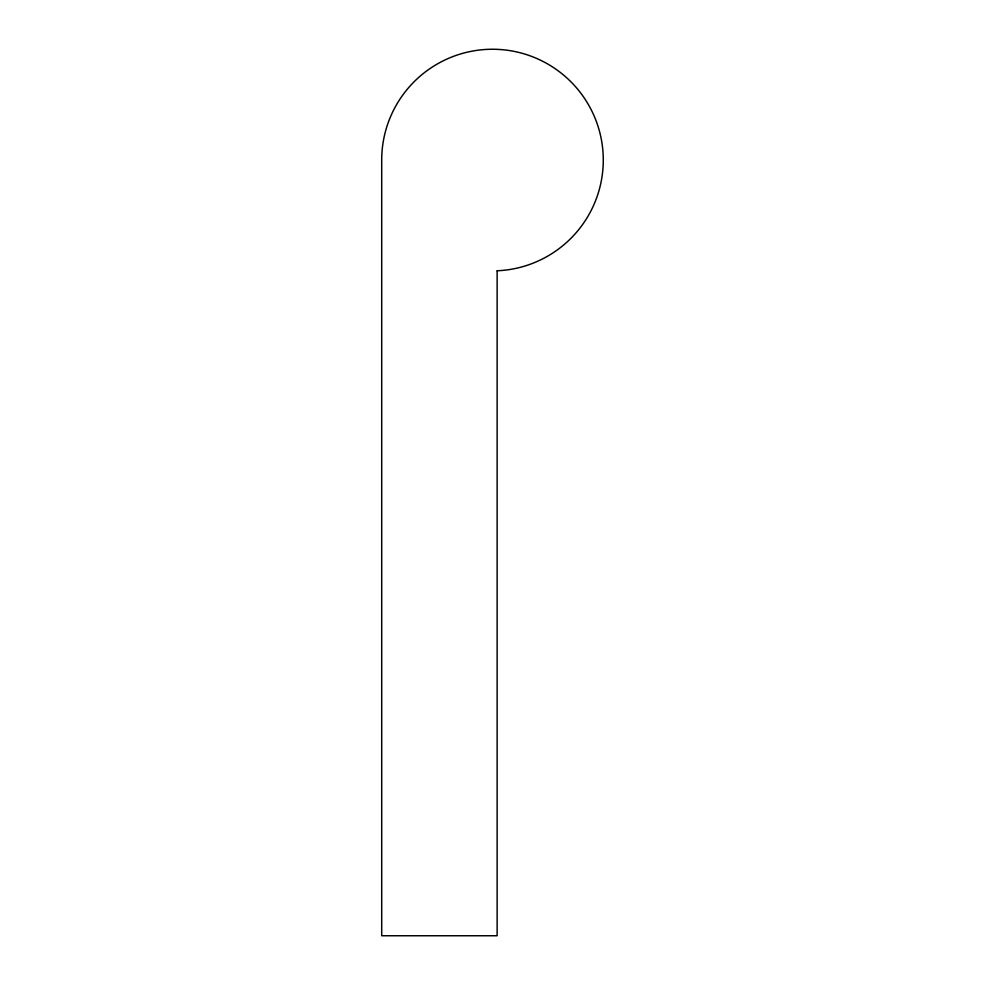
<?xml version="1.0" encoding="UTF-8"?>
<svg xmlns="http://www.w3.org/2000/svg" width="985" height="985" viewBox="0 0 985 985"><rect width="100%" height="100%" fill="white"/><g stroke="black" fill="none" stroke-linecap="round" stroke-linejoin="round"><path stroke-width="1.48" d="M497.129 270.875L497.129 935.75L381.7 935.75L381.7 160.062A110.812 110.812 0 0 1 490.912 49.262A110.812 110.812 0 0 1 603.239 156.96A110.812 110.812 0 0 1 497.129 270.776"/></g></svg>
